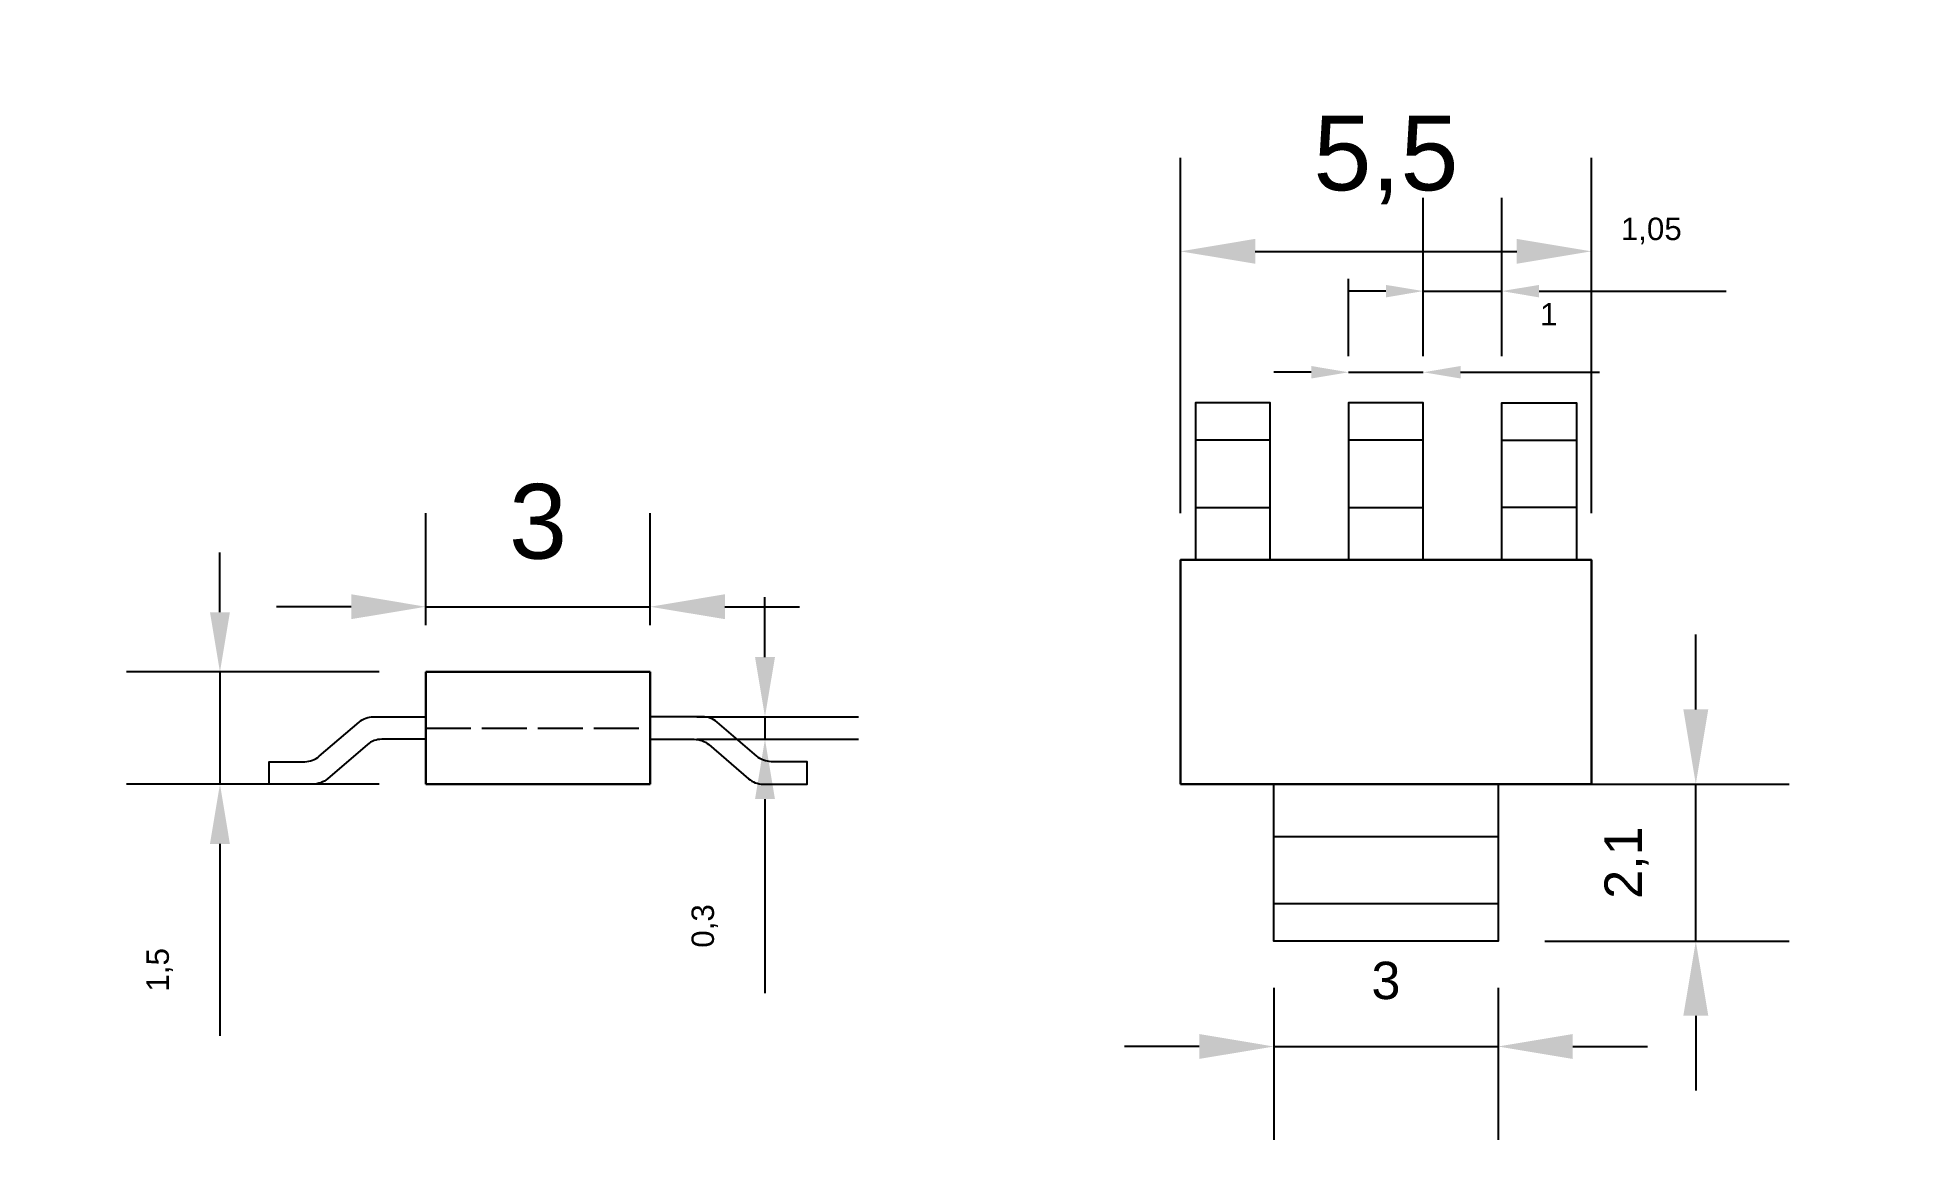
# Model space of a CAD drawing. Header units: millimetres. Extents: x 4.6 to 29.5, y 5.1 to 20.
import ezdxf

# ---------------------------------------------------------------- set-up
doc = ezdxf.new("R2010")
doc.units = ezdxf.units.MM
doc.linetypes.add('ACAD_ISO02W100', pattern=[15, 12, -3])
doc.layers.add('Cote', color=7, linetype='Continuous')
doc.layers.add('RegulatorPins', color=254, linetype='Continuous')
doc.layers.add('Regulator', color=75, linetype='Continuous', lineweight=30)
doc.styles.get("Standard").update_dxf_attribs({"font": 'arial.ttf'})
doc.dimstyles.new('ISO-25', dxfattribs={"dimtxt": 2.5, "dimasz": 2.5, "dimexe": 1.25, "dimexo": 0.625, "dimtad": 1, "dimtxsty": 'Standard', "dimcen": 2.5, "dimadec": 0, "dimazin": 0, "dimtfac": 1, "dimtmove": 0, "dimatfit": 3, "dimfxl": 1, "dimarcsym": 0})

# ---------------------------------------------------------------- blocks, each defined once
blk = doc.blocks.new('*D2')
at = {"layer": 'Cote', "color": 0, "lineweight": -2, "transparency": 16777216}
for p, q in [((9.804, 12.125), (9.804, 13.623)), ((12.806, 12.125), (12.806, 13.623)), ((8.804, 12.373), (7.804, 12.373)), ((9.804, 12.373), (12.806, 12.373)), ((13.806, 12.373), (14.806, 12.373))]:
    blk.add_line(p, q, dxfattribs=at)
at = {"layer": 'Cote', "color": 0, "transparency": 16777216}
for points in [[(8.804, 12.54), (8.804, 12.207), (9.804, 12.373)], [(13.806, 12.54), (13.806, 12.207), (12.806, 12.373)]]:
    blk.add_solid(points, dxfattribs=at)
at = {"layer": 'Defpoints', "color": 0, "transparency": 16777216}
for p in [(12.806, 12.373), (9.804, 11.5), (12.806, 11.5)]:
    blk.add_point(p, dxfattribs=at)
at = {"layer": 'Cote', "color": 0, "transparency": 16777216, "insert": (11.305, 13.509), "char_height": 2.5, "attachment_point": 5}
blk.add_mtext('{\\H0.4x;3}', dxfattribs=at)
blk = doc.blocks.new('*D3')
at = {"layer": 'Cote', "color": 0, "lineweight": -2, "transparency": 16777216}
for p, q in [((7.047, 12.3), (7.047, 13.1)), ((9.179, 11.5), (5.797, 11.5)), ((7.047, 11.5), (7.047, 10)), ((9.179, 10), (5.797, 10)), ((7.047, 9.2), (7.047, 6.63))]:
    blk.add_line(p, q, dxfattribs=at)
at = {"layer": 'Cote', "color": 0, "transparency": 16777216}
for points in [[(6.913, 12.3), (7.18, 12.3), (7.047, 11.5)], [(6.913, 9.2), (7.18, 9.2), (7.047, 10)]]:
    blk.add_solid(points, dxfattribs=at)
at = {"layer": 'Defpoints', "color": 0, "transparency": 16777216}
for p in [(9.804, 11.5), (7.047, 10), (9.804, 10)]:
    blk.add_point(p, dxfattribs=at)
at = {"layer": 'Cote', "color": 0, "transparency": 16777216, "insert": (6.241, 7.515), "char_height": 2.5, "attachment_point": 5, "rotation": 90}
blk.add_mtext('{\\H0.12x;1,5}', dxfattribs=at)
blk = doc.blocks.new('*D4')
at = {"layer": 'Cote', "color": 0, "lineweight": -2, "transparency": 16777216}
for p, q in [((14.343, 11.7), (14.343, 12.5)), ((13.431, 10.9), (15.593, 10.9)), ((14.343, 10.9), (14.343, 10.6)), ((13.431, 10.6), (15.593, 10.6)), ((14.343, 9.8), (14.343, 7.204))]:
    blk.add_line(p, q, dxfattribs=at)
at = {"layer": 'Cote', "color": 0, "transparency": 16777216}
for points in [[(14.21, 11.7), (14.477, 11.7), (14.343, 10.9)], [(14.21, 9.8), (14.477, 9.8), (14.343, 10.6)]]:
    blk.add_solid(points, dxfattribs=at)
at = {"layer": 'Defpoints', "color": 0, "transparency": 16777216}
for p in [(12.806, 10.9), (12.806, 10.6), (14.343, 10.6)]:
    blk.add_point(p, dxfattribs=at)
at = {"layer": 'Cote', "color": 0, "transparency": 16777216, "insert": (13.538, 8.102), "char_height": 2.5, "attachment_point": 5, "rotation": 90}
blk.add_mtext('{\\H0.12x;0,3}', dxfattribs=at)
blk = doc.blocks.new('*D5')
at = {"layer": 'Cote', "color": 0, "lineweight": -2, "transparency": 16777216}
for p, q in [((19.906, 13.625), (19.906, 18.378)), ((25.406, 13.625), (25.406, 18.378)), ((20.906, 17.128), (24.406, 17.128))]:
    blk.add_line(p, q, dxfattribs=at)
at = {"layer": 'Cote', "color": 0, "transparency": 16777216}
for points in [[(20.906, 17.295), (20.906, 16.962), (19.906, 17.128)], [(24.406, 17.295), (24.406, 16.962), (25.406, 17.128)]]:
    blk.add_solid(points, dxfattribs=at)
at = {"layer": 'Defpoints', "color": 0, "transparency": 16777216}
for p in [(25.406, 17.128), (19.906, 13), (25.406, 13)]:
    blk.add_point(p, dxfattribs=at)
at = {"layer": 'Cote', "color": 0, "transparency": 16777216, "insert": (22.656, 18.352), "char_height": 2.5, "attachment_point": 5}
blk.add_mtext('{\\H0.4x;5,5}', dxfattribs=at)
blk = doc.blocks.new('*D6')
at = {"layer": 'Cote', "color": 0, "lineweight": -2, "transparency": 16777216}
for p, q in [((26.804, 11), (26.804, 12)), ((24.781, 10), (28.054, 10)), ((26.804, 7.9), (26.804, 10)), ((24.781, 7.9), (28.054, 7.9)), ((26.804, 6.9), (26.804, 5.9))]:
    blk.add_line(p, q, dxfattribs=at)
at = {"layer": 'Cote', "color": 0, "transparency": 16777216}
for points in [[(26.637, 11), (26.971, 11), (26.804, 10)], [(26.637, 6.9), (26.971, 6.9), (26.804, 7.9)]]:
    blk.add_solid(points, dxfattribs=at)
at = {"layer": 'Defpoints', "color": 0, "transparency": 16777216}
for p in [(24.156, 10), (26.804, 10), (24.156, 7.9)]:
    blk.add_point(p, dxfattribs=at)
at = {"layer": 'Cote', "color": 0, "transparency": 16777216, "insert": (25.878, 8.95), "char_height": 2.5, "attachment_point": 5, "rotation": 90}
blk.add_mtext('{\\H0.2x;2,1}', dxfattribs=at)
blk = doc.blocks.new('*D7')
at = {"layer": 'Cote', "color": 0, "lineweight": -2, "transparency": 16777216}
for p, q in [((21.156, 7.275), (21.156, 5.239)), ((24.156, 7.275), (24.156, 5.239)), ((20.156, 6.489), (19.156, 6.489)), ((21.156, 6.489), (24.156, 6.489)), ((25.156, 6.489), (26.156, 6.489))]:
    blk.add_line(p, q, dxfattribs=at)
at = {"layer": 'Cote', "color": 0, "transparency": 16777216}
for points in [[(20.156, 6.656), (20.156, 6.323), (21.156, 6.489)], [(25.156, 6.656), (25.156, 6.323), (24.156, 6.489)]]:
    blk.add_solid(points, dxfattribs=at)
at = {"layer": 'Defpoints', "color": 0, "transparency": 16777216}
for p in [(21.156, 7.9), (24.156, 7.9), (24.156, 6.489)]:
    blk.add_point(p, dxfattribs=at)
at = {"layer": 'Cote', "color": 0, "transparency": 16777216, "insert": (22.656, 7.37), "char_height": 2.5, "attachment_point": 5}
blk.add_mtext('{\\H0.2x;3}', dxfattribs=at)
blk = doc.blocks.new('*D8')
at = {"layer": 'Cote', "color": 0, "lineweight": -2, "transparency": 16777216}
for p, q in [((22.156, 15.725), (22.156, 16.76)), ((23.156, 15.725), (23.156, 16.76)), ((21.656, 15.51), (21.156, 15.51)), ((22.156, 15.51), (23.156, 15.51)), ((23.656, 15.51), (25.516, 15.51))]:
    blk.add_line(p, q, dxfattribs=at)
at = {"layer": 'Cote', "color": 0, "transparency": 16777216}
for points in [[(21.656, 15.594), (21.656, 15.427), (22.156, 15.51)], [(23.656, 15.594), (23.656, 15.427), (23.156, 15.51)]]:
    blk.add_solid(points, dxfattribs=at)
at = {"layer": 'Defpoints', "color": 0, "transparency": 16777216}
for p in [(23.156, 15.51), (22.156, 15.1), (23.156, 15.1)]:
    blk.add_point(p, dxfattribs=at)
at = {"layer": 'Cote', "color": 0, "transparency": 16777216, "insert": (24.836, 16.286), "char_height": 2.5, "attachment_point": 5}
blk.add_mtext('{\\H0.12x;1}', dxfattribs=at)
blk = doc.blocks.new('*D9')
at = {"layer": 'Cote', "color": 0, "lineweight": -2, "transparency": 16777216}
for p, q in [((23.156, 15.725), (23.156, 17.846)), ((24.206, 15.725), (24.206, 17.846)), ((22.656, 16.596), (22.156, 16.596)), ((23.156, 16.596), (24.206, 16.596)), ((24.706, 16.596), (27.209, 16.596))]:
    blk.add_line(p, q, dxfattribs=at)
at = {"layer": 'Cote', "color": 0, "transparency": 16777216}
for points in [[(22.656, 16.679), (22.656, 16.512), (23.156, 16.596)], [(24.706, 16.679), (24.706, 16.512), (24.206, 16.596)]]:
    blk.add_solid(points, dxfattribs=at)
at = {"layer": 'Defpoints', "color": 0, "transparency": 16777216}
for p in [(24.206, 16.596), (23.156, 15.1), (24.206, 15.1)]:
    blk.add_point(p, dxfattribs=at)
at = {"layer": 'Cote', "color": 0, "transparency": 16777216, "insert": (26.208, 17.401), "char_height": 2.5, "attachment_point": 5}
blk.add_mtext('{\\H0.12x;1,05}', dxfattribs=at)

msp = doc.modelspace()

# ---------------------------------------------------------------- linework, layer by layer
at = {"layer": 'Cote', "linetype": 'ACAD_ISO02W100', "ltscale": 0.05}
msp.add_line((9.804, 10.75), (12.806, 10.75), dxfattribs=at)
at = {"layer": 'Regulator'}
for p, q in [((12.806, 11.5), (9.804, 11.5)), ((9.804, 11.5), (9.804, 10.75)), ((12.806, 10), (12.806, 11.5)), ((9.804, 10.75), (9.804, 10)), ((9.804, 10), (12.806, 10))]:
    msp.add_line(p, q, dxfattribs=at)
msp.add_lwpolyline([(19.906, 10), (25.406, 10), (25.406, 13), (19.906, 13)], close=True, dxfattribs=at)
at = {"layer": 'RegulatorPins'}
for p, q in [((21.106, 14.6), (20.106, 14.6)), ((23.156, 14.6), (22.156, 14.6)), ((24.206, 14.6), (25.206, 14.6)), ((20.106, 13.7), (21.106, 13.7)), ((22.156, 13.7), (23.156, 13.7)), ((25.206, 13.7), (24.206, 13.7))]:
    msp.add_line(p, q, dxfattribs=at)
for points in [[(21.106, 13), (21.106, 15.1), (20.106, 15.1), (20.106, 13)], [(23.156, 13), (23.156, 15.1), (22.156, 15.1), (22.156, 13)], [(24.206, 13), (24.206, 15.1), (25.206, 15.1), (25.206, 13)], [(21.156, 10), (24.156, 10), (24.156, 7.9), (21.156, 7.9)]]:
    msp.add_lwpolyline(points, close=True, dxfattribs=at)
for points in [[(9.104, 10.9), (9.804, 10.9), (9.804, 10.6), (9.215, 10.6, 0.179033), (9.02, 10.528), (8.488, 10.072, -0.179033), (8.293, 10), (7.704, 10), (7.704, 10.3), (8.182, 10.3, 0.179033), (8.377, 10.372), (8.909, 10.828, -0.179033)], [(13.506, 10.9), (12.806, 10.9), (12.806, 10.6), (13.395, 10.6, -0.179033), (13.59, 10.528), (14.122, 10.072, 0.179033), (14.317, 10), (14.906, 10), (14.906, 10.3), (14.428, 10.3, -0.179033), (14.233, 10.372), (13.701, 10.828, 0.179033)]]:
    msp.add_lwpolyline(points, format="xyb", close=True, dxfattribs=at)
for points in [[(21.156, 9.3), (24.156, 9.3)], [(24.156, 8.4), (21.156, 8.4)]]:
    msp.add_lwpolyline(points, dxfattribs=at)

# ---------------------------------------------------------------- dimensions: what is measured, and where the dimension line sits
at = {"layer": 'Cote'}
dim = msp.add_linear_dim(base=(25.406, 17.128), p1=(19.906, 13), p2=(25.406, 13), text='{\\H0.4x;<>}', dimstyle='ISO-25', override={"dimasz": 1}, dxfattribs=at)
dim.commit()
dim.dimension.update_dxf_attribs({"geometry": '*D5', "text_midpoint": (22.656, 17.128), "dimtype": 160})
for base, p1, p2, text, override, picture, middle in [((24.206, 16.596), (23.156, 15.1), (24.206, 15.1), '{\\H0.12x;<>}', {"dimasz": 0.5}, '*D9', (26.208, 17.401)), ((23.156, 15.51), (22.156, 15.1), (23.156, 15.1), '{\\H0.12x;<>}', {"dimasz": 0.5}, '*D8', (24.836, 16.286)), ((12.806, 12.373), (9.804, 11.5), (12.806, 11.5), '{\\H0.4x;<>}', {"dimasz": 1}, '*D2', (11.305, 13.509)), ((24.156, 6.489), (21.156, 7.9), (24.156, 7.9), '{\\H0.2x;<>}', {"dimasz": 1}, '*D7', (22.656, 7.37))]:
    dim = msp.add_linear_dim(base=base, p1=p1, p2=p2, text=text, dimstyle='ISO-25', override=override, dxfattribs=at)
    dim.commit()
    dim.dimension.update_dxf_attribs({"geometry": picture, "text_midpoint": middle})
for base, p1, p2, text, override, picture, middle in [((7.047, 10), (9.804, 11.5), (9.804, 10), '{\\H0.12x;<>}', {"dimasz": 0.8}, '*D3', (6.241, 7.515)), ((14.343, 10.6), (12.806, 10.9), (12.806, 10.6), '{\\H0.12x;<>}', {"dimasz": 0.8}, '*D4', (13.538, 8.102)), ((26.804, 10), (24.156, 7.9), (24.156, 10), '{\\H0.2x;<>}', {"dimasz": 1}, '*D6', (25.878, 8.95))]:
    dim = msp.add_linear_dim(base=base, p1=p1, p2=p2, angle=90, text=text, dimstyle='ISO-25', override=override, dxfattribs=at)
    dim.commit()
    dim.dimension.update_dxf_attribs({"geometry": picture, "text_midpoint": middle})

doc.saveas('drawing.dxf')
